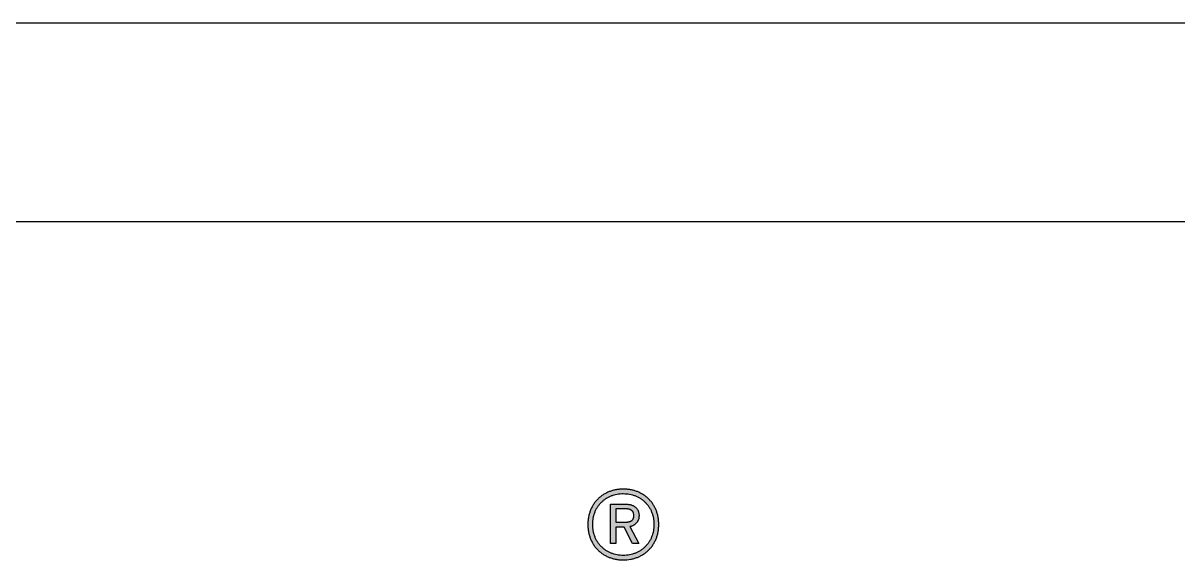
# Model space of a CAD drawing. Extents: x -4228 to 5417, y -2048 to 2452.
# Drawn here: x 4672.3 to 4808.7, y -1351.9 to -1288.5 of the extents above; entities that cross this region are included whole.
import ezdxf

# ---------------------------------------------------------------- set-up
doc = ezdxf.new("R2010")
doc.units = 0
doc.header["$LTSCALE"] = 50
doc.header["$MEASUREMENT"] = 0
for name, color, linetype in [('CARIMBO', 7, 'CONTINUOUS'), ('CB', 7, 'CONTINUOUS'), ('logo', 10, 'CONTINUOUS')]:
    doc.layers.add(name, color=color, linetype=linetype)

# ---------------------------------------------------------------- blocks, each defined once
blk = doc.blocks.new('logo skr')
at = {"layer": 'logo'}
h = blk.add_hatch(color=7, dxfattribs=at)
edge = h.paths.add_edge_path()
edge.add_spline(control_points=[(11.28972307251206, 4.910114309544667), (11.28150440964831, 4.910319279153846), (11.26528493682741, 4.910723785222572), (11.24145032477412, 4.914090398722644), (11.21856280327439, 4.919371245252632), (11.19674394715749, 4.926750635324551), (11.17606146806793, 4.93600752292008), (11.15665970929172, 4.947174669859254), (11.13860210171592, 4.960107512285119), (11.12204266323448, 4.974801808576744), (11.10700475619335, 4.991101343082427), (11.09367865780661, 5.009007421375808), (11.08208296627139, 5.028387326565256), (11.07242657762985, 5.049220892340036), (11.0646954428918, 5.071381044049482), (11.05909599299887, 5.094831224954445), (11.05565053353667, 5.119475389512748), (11.05453591298285, 5.144888643702411), (11.05565166215915, 5.170301585092901), (11.05909409774635, 5.194938665029386), (11.06470082180795, 5.21838900647484), (11.07241819985128, 5.240551996336523), (11.0820909164304, 5.261380352209689), (11.09367176494134, 5.280764122791464), (11.10701459071981, 5.298661856630539), (11.12202813523379, 5.314980084695177), (11.1386141465364, 5.32964480365168), (11.15665494836823, 5.342593820791642), (11.17606677025069, 5.353749735819889), (11.19673593843234, 5.363041133737822), (11.21856926365355, 5.370374864573853), (11.24144712344683, 5.37572245553126), (11.26528586804498, 5.378954051464148), (11.28971519671862, 5.380049632110993), (11.31413676403442, 5.378954409695707), (11.33795702686184, 5.375721145091402), (11.36082363948606, 5.370372739876053), (11.38264994297003, 5.363047091795277), (11.40330525202604, 5.353742856437862), (11.42271381934707, 5.342595676331511), (11.44075263877694, 5.329638373966728), (11.45735626977345, 5.314991717111351), (11.47234883550133, 5.298652001944156), (11.48570988691907, 5.28077324318041), (11.49725944860602, 5.261370078057029), (11.50696835009354, 5.240560871117728), (11.51464676576305, 5.218382178122995), (11.52029041351194, 5.194942029062004), (11.52371431998927, 5.170300607645745), (11.52486786571279, 5.144888644443562), (11.52371544854078, 5.119476366703261), (11.52028851795345, 5.094827861580774), (11.51465214740973, 5.071387873382421), (11.50695997265861, 5.049212018428544), (11.49726739653225, 5.028397602170219), (11.48570299500534, 5.008998295966438), (11.47235867156917, 4.991111212586252), (11.45734174720843, 4.974790126406024), (11.44076467685037, 4.960114116886336), (11.42270907311513, 4.947172139416763), (11.40331050050969, 4.936016962222333), (11.38264215211974, 4.926734921770922), (11.36082925398038, 4.919410738960121), (11.3299681614004, 4.912039680756217), (11.30593527388202, 4.9108899198528), (11.28972307251206, 4.910114309544667)], knot_values=[0, 0, 0, 0, 0.02464636108809604, 0.04863941865358963, 0.07206323916485047, 0.09502603190829625, 0.1176244571053243, 0.1399351788672204, 0.1620707961834509, 0.184142611793676, 0.2062374661801754, 0.228484795051005, 0.2509862537289166, 0.2738701281679355, 0.2972533036055579, 0.3212806120403913, 0.3460806430904674, 0.371792105478996, 0.3974878360298467, 0.4222878670799229, 0.4463075195313387, 0.4697055650680524, 0.4925751622668251, 0.5150833802602632, 0.5373243973981369, 0.5594308378937258, 0.5814869946973921, 0.6036272036480486, 0.6259379254099446, 0.6485428080234091, 0.6715005673678428, 0.6949279714852351, 0.7189210290507287, 0.7435680944937818, 0.7681915618902068, 0.7921612156025636, 0.8155809529402527, 0.8385387122849018, 0.8611220552174144, 0.8834327769793104, 0.9055729859299669, 0.9276409402073617, 0.9497367205839238, 0.9719824469542455, 0.994482592654071, 1.017358841748868, 1.040751709004721, 1.064775047162458, 1.089575078212535, 1.115271527784719, 1.140983708754653, 1.165783739804729, 1.189814732771663, 1.213192726634663, 1.236083248820796, 1.258576632779352, 1.280828669546868, 1.302912858221684, 1.324996462940412, 1.347132080256642, 1.369442802018539, 1.392019681373858, 1.414982474117519, 1.438398626675753, 1.486940068357394, 1.486940068357394, 1.486940068357394, 1.486940068357394], degree=3, periodic=0)
edge = h.paths.add_edge_path(flags=16)
edge.add_spline(control_points=[(11.28972307251206, 5.349759978836005), (11.28262633513179, 5.349574753101347), (11.26861775499499, 5.349209127404872), (11.24802821918203, 5.346237303033082), (11.22826313348825, 5.34155921726371), (11.20939734335014, 5.335098030493756), (11.19154069443613, 5.326926097511022), (11.17476714001278, 5.317122746012189), (11.15916987357179, 5.30576506451613), (11.1448344765546, 5.292907887814789), (11.13185097359871, 5.278628768136588), (11.12031088545127, 5.262989954290367), (11.11030633541743, 5.246067286563718), (11.10193829782311, 5.227921412065935), (11.0952464778615, 5.208643813333021), (11.09041104966074, 5.188271475954315), (11.08742565136319, 5.166906416609125), (11.0864610567709, 5.144888638974273), (11.0874245543459, 5.122870576070645), (11.09041282912986, 5.101498353890842), (11.09524150103127, 5.081126445147453), (11.10194450649461, 5.061853014321017), (11.11030121656241, 5.043707196842693), (11.12031432154983, 5.026789393544698), (11.13184747448967, 5.01115049893287), (11.14484021632653, 4.996880413717625), (11.1591661262401, 4.984012862859872), (11.17477067917064, 4.972660525312964), (11.19153352748994, 4.962839273479547), (11.20940546351599, 4.95469809652951), (11.22825774261452, 4.948209060350469), (11.24803022244956, 4.943527237974726), (11.268616970979, 4.940646061055483), (11.28971523764792, 4.939726192782215), (11.31080809823533, 4.940646589730764), (11.33137710968839, 4.943526106559689), (11.35114168258652, 4.948215549890311), (11.36999420459134, 4.954689863029666), (11.38786167160599, 4.962846635138046), (11.40462796541312, 4.972656725104619), (11.42023186652364, 4.984016794038887), (11.43456728131503, 4.996872088517829), (11.44754171294418, 5.011156778059989), (11.45907950582076, 5.026787738600207), (11.46908358830152, 5.043712295065622), (11.47747443198217, 5.061843326444453), (11.48412763125324, 5.081134765965031), (11.48899593671686, 5.101494820185667), (11.49196485704364, 5.122871598663354), (11.49296643299055, 5.1448886397985), (11.49196376044004, 5.166905393905853), (11.4889977157284, 5.188275009900819), (11.48412265424461, 5.208635496147902), (11.47748063974155, 5.22793109807138), (11.46907846766808, 5.246062185368869), (11.45908294267221, 5.262991612650384), (11.44753821261307, 5.278622479465195), (11.43457302136952, 5.292916253171041), (11.42022811687005, 5.305760975103406), (11.40463151570622, 5.317127138742261), (11.38785445938988, 5.326916502273857), (11.37000249053614, 5.335114757130553), (11.35113566551737, 5.341520244608657), (11.32449433178328, 5.348051793856572), (11.30372729773385, 5.34907200239587), (11.28972307251206, 5.349759978836005)], knot_values=[0, 0, 0, 0, 0.0212822512407625, 0.0420100260193883, 0.06227153477509863, 0.08214235885729554, 0.1017325872263723, 0.121088841495333, 0.1403300522797126, 0.1595170188528779, 0.1787586388595063, 0.198127696511435, 0.217723483150084, 0.2376320502683504, 0.2579767303546077, 0.2788397296723446, 0.3003469893100535, 0.3225981734634965, 0.3448650894966797, 0.3663723491343887, 0.3872430067946353, 0.407572809710594, 0.4274885242915949, 0.4470775341557069, 0.4664465918076356, 0.4856823868271078, 0.5048746117289645, 0.5241158225133441, 0.5434760530293427, 0.5630597290642227, 0.5829356695479433, 0.6031953529341606, 0.6239231277127864, 0.6452046622865437, 0.6664625989173926, 0.6871747778945224, 0.7074191418921534, 0.7273099748384391, 0.7468793293990141, 0.7662463559173742, 0.7854875667017538, 0.8046856524170085, 0.8239108532018141, 0.8432799108537429, 0.8628689207178549, 0.882791246480645, 0.903113312319877, 0.9239876354819603, 0.9454948951196692, 0.9677625295179004, 0.9900144325442685, 1.011521692181977, 1.032388358346839, 1.052725307016305, 1.072640487689082, 1.092236274327731, 1.11160533197966, 1.130836360960565, 1.150029189952837, 1.169270400737216, 1.188633452404113, 1.208209364092485, 1.228095084468933, 1.248341275217232, 1.290266490367944, 1.290266490367944, 1.290266490367944, 1.290266490367944], degree=3, periodic=0)
edge = h.paths.add_edge_path(flags=0)
edge.add_line((11.31446322999227, 5.24812218356044), (11.30854197014969, 5.248303285922646))
edge.add_line((11.30854197014969, 5.248303285922646), (11.23962071030724, 5.248303285922646))
edge.add_line((11.23962071030724, 5.248303285922646), (11.23962071030724, 5.16050801033208))
edge.add_line((11.23962071030724, 5.16050801033208), (11.30463645833879, 5.16050801033208))
edge = h.paths.add_edge_path(flags=0)
edge.add_line((11.34059708825998, 5.132366278048607), (11.33393567093731, 5.130586750489556))
edge.add_line((11.33393567093731, 5.130586750489556), (11.39182543471679, 5.019382026080109))
edge.add_line((11.39182543471679, 5.019382026080109), (11.35148685203967, 5.019382026080109))
edge.add_line((11.35148685203967, 5.019382026080109), (11.29554984416563, 5.127988325292733))
edge.add_line((11.29554984416563, 5.127988325292733), (11.23962071030724, 5.127988325292733))
edge.add_line((11.23962071030724, 5.127988325292733), (11.23962071030724, 5.019382026080109))
edge.add_line((11.23962071030724, 5.019382026080109), (11.20514039534669, 5.019382026080109))
edge.add_line((11.20514039534669, 5.019382026080109), (11.20514039534669, 5.278878089072236))
edge.add_line((11.20514039534669, 5.278878089072236), (11.310502600071, 5.278878089072236))
edge.add_spline(control_points=[(11.310502600071, 5.278878089072236), (11.31338378682165, 5.278822812811373), (11.31906893950551, 5.278713741789602), (11.32744359432863, 5.277875068600163), (11.33550629232464, 5.276489947809058), (11.34322197271161, 5.274548470209649), (11.35053111193023, 5.271984956299546), (11.35743390683454, 5.268891443166556), (11.36384369690497, 5.265158460789342), (11.36977437527817, 5.260865126443402), (11.37511800482068, 5.255916654510737), (11.37990601553198, 5.250381119056481), (11.38403483425365, 5.244202276560555), (11.38753101518933, 5.237416665806446), (11.39026950843707, 5.229978713863615), (11.39228856154398, 5.221916230100102), (11.393499557511, 5.213213864464612), (11.39389586897455, 5.204800703308246), (11.39359074022272, 5.197004346287954), (11.39279658152548, 5.190125473173287), (11.39147771270162, 5.183568314427166), (11.38964935169771, 5.177332987982268), (11.38732011441235, 5.171435587290858), (11.38452811490514, 5.165869778815061), (11.38127446706263, 5.160658177648219), (11.37757714449106, 5.155794291382096), (11.37344541038252, 5.151299149337343), (11.36890136055635, 5.147161341859857), (11.36396887550809, 5.143404595040096), (11.35864200983888, 5.140039499264227), (11.35296276126455, 5.137054365221793), (11.34693380455191, 5.134437912447879), (11.34272739187, 5.133062728707922), (11.34059708825998, 5.132366278048607)], knot_values=[0, 0, 0, 0, 0.00864244522030071, 0.01705325787310029, 0.02522029769190248, 0.03316675578938267, 0.04089153043603967, 0.04842926694221622, 0.05582467398873977, 0.06310562269228365, 0.07034951176854262, 0.07762439072615185, 0.08501242491427435, 0.0925908777158268, 0.1004713671806286, 0.1087366836676437, 0.1174780824587154, 0.126787373802623, 0.1339662008009014, 0.140863514998889, 0.1475391991682969, 0.154007251399957, 0.1603311890960448, 0.1665358535507558, 0.1726621414205509, 0.178736295171492, 0.1848386167361211, 0.1909530574113872, 0.1971500878942955, 0.2034150538559289, 0.2098324539811391, 0.2163822768641528, 0.2231030756514547, 0.2231030756514547, 0.2231030756514547, 0.2231030756514547], degree=3, periodic=0)
edge = h.paths.add_edge_path(flags=0)
edge.add_spline(control_points=[(11.30463645833879, 5.16050801033208), (11.3068789712553, 5.160531006589942), (11.31121750741253, 5.160575496900556), (11.3174948975025, 5.161077823845985), (11.32333125866691, 5.16185579679777), (11.32871697309126, 5.163002727670035), (11.33366963567002, 5.16446232701238), (11.33817674262472, 5.166276034040578), (11.34224647618358, 5.168452163311027), (11.34588192358101, 5.170968445528592), (11.34907284974133, 5.173856383116153), (11.35183721635176, 5.177085420020086), (11.35415331163141, 5.18069964050089), (11.35604694409258, 5.184664780123184), (11.35750494705513, 5.189002270190656), (11.35853383947576, 5.193699556507878), (11.35914199171515, 5.198771756621365), (11.35934450749637, 5.204048875123325), (11.3591342175727, 5.209308096393501), (11.35850944403485, 5.214306886129798), (11.35745950267416, 5.218973990742876), (11.35602900572125, 5.223317584160567), (11.35412811631317, 5.227300581029738), (11.35188329112359, 5.230973284419814), (11.34919596082003, 5.234269209161869), (11.34616491586803, 5.237258018482669), (11.34269543585608, 5.239839695742068), (11.33887936427834, 5.242109674935384), (11.33468476928728, 5.244018275454325), (11.33013731445278, 5.245601347489313), (11.32522072340036, 5.246787560184568), (11.31996505232323, 5.247689947965879), (11.3163301578073, 5.247975513492672), (11.31446322999227, 5.24812218356044)], knot_values=[0, 0, 0, 0, 0.00672607348170613, 0.01301277365306193, 0.01887903692931702, 0.02437848876454701, 0.02951530497426183, 0.03435075849638201, 0.03892697089123216, 0.04333276943648982, 0.04758068234638682, 0.05180315219924111, 0.05604689606744404, 0.06042105887491957, 0.06495289526598859, 0.06974415459023046, 0.07482177150809374, 0.08025900031761643, 0.08557066450385442, 0.09059555758717759, 0.09535012015503368, 0.09990181889682055, 0.1042834309743128, 0.1085618555218637, 0.1127835177117168, 0.1170097521730603, 0.1212995301166084, 0.1257234237795757, 0.1303072237340863, 0.1351008440733878, 0.140146361976845, 0.1454640923721613, 0.1510794802541033, 0.1510794802541033, 0.1510794802541033, 0.1510794802541033], degree=3, periodic=0)
at = {"layer": 'logo', "color": 7}
for p, q in [((11.20514039534669, 5.019382026080109), (11.20514039534669, 5.278878089072236)), ((11.20514039534669, 5.278878089072236), (11.310502600071, 5.278878089072236)), ((11.30854197014969, 5.248303285922646), (11.23962071030724, 5.248303285922646)), ((11.23962071030724, 5.248303285922646), (11.23962071030724, 5.16050801033208)), ((11.31446322999227, 5.24812218356044), (11.30854197014969, 5.248303285922646)), ((11.23962071030724, 5.16050801033208), (11.30463645833879, 5.16050801033208)), ((11.29554984416563, 5.127988325292733), (11.23962071030724, 5.127988325292733)), ((11.23962071030724, 5.127988325292733), (11.23962071030724, 5.019382026080109)), ((11.35148685203967, 5.019382026080109), (11.29554984416563, 5.127988325292733)), ((11.34059708825998, 5.132366278048607), (11.33393567093731, 5.130586750489556)), ((11.33393567093731, 5.130586750489556), (11.39182543471679, 5.019382026080109)), ((11.23962071030724, 5.019382026080109), (11.20514039534669, 5.019382026080109)), ((11.39182543471679, 5.019382026080109), (11.35148685203967, 5.019382026080109))]:
    blk.add_line(p, q, dxfattribs=at)
for points in [[(11.28972307251206, 4.910114309544667), (11.265101025268, 4.91120879773365), (11.24132937172453, 4.914460766237596), (11.21851834810263, 4.91978360088325), (11.19676244259085, 4.927130057576164), (11.17614826936233, 4.93638990009589), (11.15680968668516, 4.947515884347865), (11.13882543471664, 4.960421396158836), (11.12230574967725, 4.975059191434468), (11.10733724574038, 4.991311159938391), (11.09403803314194, 5.009145805607659), (11.0824947260553, 5.028460766237629), (11.07284118274833, 5.049208797733684), (11.06514039534659, 5.071287537891124), (11.05952622211839, 5.094649742615559), (11.05607740322057, 5.119208797733677), (11.05491204888995, 5.144893837103723), (11.05607740322057, 5.170563128442325), (11.05952622211839, 5.195122183560443), (11.06514039534659, 5.218476514269128), (11.07284118274833, 5.240571002458069), (11.0824947260553, 5.261303285922622), (11.09403803314194, 5.280626120568286), (11.10733724574038, 5.29845289222186), (11.12230574967725, 5.314720608757284), (11.13882543471664, 5.329334781985608), (11.15680968668516, 5.342248167812386), (11.17614826936233, 5.353374152064362), (11.19676244259085, 5.362649742615531), (11.21851834810263, 5.369980451277002), (11.24132937172453, 5.375319033954156), (11.265101025268, 5.378571002458102), (11.28972307251206, 5.379681238678529), (11.31432149770876, 5.378571002458102), (11.33806952920486, 5.375319033954156), (11.36087267881112, 5.369980451277002), (11.38262858432313, 5.362649742615531), (11.40321913550406, 5.353374152064362), (11.42255771818122, 5.342248167812386), (11.44054197014975, 5.329334781985608), (11.45707740322064, 5.314720608757284), (11.47203015912623, 5.29845289222186), (11.48533724574031, 5.280626120568286), (11.49686480479545, 5.261303285922622), (11.50653409613415, 5.240571002458069), (11.51421913550416, 5.218476514269128), (11.51984905676386, 5.195122183560443), (11.52329787566168, 5.170563128442325), (11.52447897802381, 5.144893837103723), (11.52329787566168, 5.119208797733677), (11.51984905676386, 5.094649742615559), (11.51421913550416, 5.071287537891124), (11.50653409613415, 5.049208797733684), (11.49686480479545, 5.028460766237629), (11.48533724574031, 5.009145805607659), (11.47203015912623, 4.991311159938391), (11.45707740322064, 4.975059191434468), (11.44054197014975, 4.960421396158836), (11.42255771818122, 4.947515884347865), (11.40321913550406, 4.93638990009589), (11.38262858432313, 4.927130057576164), (11.36087267881112, 4.91978360088325), (11.33806952920486, 4.914460766237596), (11.28972307251206, 4.910114309544667)], [(11.28972307251206, 5.349759978836005), (11.26846322999222, 5.34878360088328), (11.2479356709373, 5.345909585135246), (11.22822700951997, 5.341208797733657), (11.20943173392925, 5.334759978836018), (11.19162071030723, 5.326602498521083), (11.17491204889006, 5.316830844977744), (11.15936086778765, 5.305500136316368), (11.14507740322074, 5.292689112694291), (11.13213252133096, 5.278452892221878), (11.12062858432296, 5.262870215056523), (11.11065220637033, 5.246004073324229), (11.10229787566163, 5.227933207182502), (11.09562858432309, 5.208712734741539), (11.09077819062213, 5.188421396158844), (11.0877939386537, 5.167122183560423), (11.08678606463809, 5.144893837103723), (11.0877939386537, 5.122649742615579), (11.09077819062213, 5.101350530017157), (11.09562858432309, 5.081051317418712), (11.10229787566163, 5.06184659300925), (11.11065220637033, 5.043767852851772), (11.12062858432296, 5.026909585135229), (11.13213252133096, 5.011326907969874), (11.14507740322074, 4.997098561513212), (11.15936086778765, 4.984279663875384), (11.17491204889006, 4.972948955214008), (11.19162071030723, 4.963169427654918), (11.20943173392925, 4.955027695371484), (11.22822700951997, 4.948563128442345), (11.2479356709373, 4.943870215056506), (11.26846322999222, 4.940996199308472), (11.28972307251206, 4.940035569387192), (11.31095929298453, 4.940996199308472), (11.33147110400796, 4.943870215056506), (11.35116401739378, 4.948563128442345), (11.369975041016, 4.955027695371484), (11.38777031660652, 4.963169427654918), (11.40448685203955, 4.972948955214008), (11.42003803314196, 4.984279663875384), (11.43432937172452, 4.997098561513212), (11.44725850558279, 5.011326907969874), (11.4587624425908, 5.026909585135229), (11.46873882054342, 5.043767852851772), (11.47710889928362, 5.06184659300925), (11.48375456857502, 5.081051317418712), (11.48862071030726, 5.101350530017157), (11.49160496227569, 5.122649742615579), (11.49262858432303, 5.144893837103723), (11.49160496227569, 5.167122183560423), (11.48862071030726, 5.188421396158844), (11.48375456857502, 5.208712734741539), (11.47710889928362, 5.227933207182502), (11.46873882054342, 5.246004073324229), (11.4587624425908, 5.262870215056523), (11.44725850558279, 5.278452892221878), (11.43432937172452, 5.292689112694291), (11.42003803314196, 5.305500136316368), (11.40448685203955, 5.316830844977744), (11.38777031660652, 5.326602498521083), (11.369975041016, 5.334759978836018), (11.35116401739378, 5.341208797733657), (11.33147110400796, 5.345909585135246), (11.28972307251206, 5.349759978836005)], [(11.310502600071, 5.278878089072236), (11.31914039534672, 5.278594624505331), (11.32751047408669, 5.277767852851753), (11.33555771818124, 5.276374152064363), (11.34325850558298, 5.274413522143107), (11.35054984416547, 5.27186234104073), (11.35741598589789, 5.268752104820294), (11.36380968668527, 5.265035569387237), (11.36969157644899, 5.260744230804562), (11.37501441109475, 5.255830844977766), (11.37976244259085, 5.250319033954156), (11.38388055282689, 5.244185175686425), (11.38734511975599, 5.237445018206131), (11.39009315125213, 5.230059191434464), (11.39210889928358, 5.222043443402981), (11.39334511975608, 5.213389900095876), (11.39377819062224, 5.204090687497455), (11.39349472605522, 5.196917459150995), (11.39269157644912, 5.190067065450194), (11.39136874180326, 5.183523758363606), (11.38954197014982, 5.17731903395412), (11.38721913550421, 5.171437144190349), (11.38443173392943, 5.165893837103738), (11.38118763944112, 5.160696986710036), (11.37751047408688, 5.155862341040745), (11.37338448983473, 5.151366278048613), (11.36886480479552, 5.147248167812393), (11.36393567093728, 5.143492262300583), (11.35864433235452, 5.140137931591937), (11.35296716700009, 5.137145805607702), (11.34695141896873, 5.134555254426573), (11.34059708825998, 5.132366278048607)], [(11.30463645833879, 5.16050801033208), (11.3113608677877, 5.160657616631283), (11.31762858432307, 5.161145805607703), (11.32343960794515, 5.161948955213973), (11.32881756070105, 5.163098561513209), (11.33373882054343, 5.164571002458104), (11.33821913550423, 5.166389900095851), (11.34225063156714, 5.168555254426565), (11.34586480479538, 5.171074939465939), (11.34901441109469, 5.173925333166721), (11.35175456857496, 5.177137931591915), (11.35405378117343, 5.180704860725768), (11.35594354495288, 5.184649742615534), (11.35740023786639, 5.188941081198209), (11.358439607945, 5.193618246552546), (11.35906165518918, 5.198657616631294), (11.35927425361433, 5.204090687497455), (11.35905378117332, 5.209397774111608), (11.35841598589786, 5.214382026080102), (11.35736874180338, 5.219019821355687), (11.35591992290574, 5.223334781985614), (11.35404590715757, 5.22729541190688), (11.35179393865383, 5.230933207182488), (11.34914039534669, 5.234216671749437), (11.3461167732994, 5.237169427654919), (11.34269157644894, 5.239752104820298), (11.33888842684269, 5.242011947339961), (11.33472307251191, 5.243925333166715), (11.33019551345683, 5.245500136316366), (11.32529787566159, 5.24671273474155), (11.32005378117333, 5.247594624505325), (11.31446322999227, 5.24812218356044)]]:
    blk.add_spline(points, degree=3, dxfattribs=at)
blk = doc.blocks.new('A$C56595B75')
at = {"layer": 'logo', "xscale": 2, "yscale": 2, "zscale": 2}
blk.add_blockref('logo skr', (40.25101085295682, 24.01196768306909), dxfattribs=at)

msp = doc.modelspace()

# ---------------------------------------------------------------- linework, layer by layer
at = {"layer": 'CARIMBO', "color": 6}
for p, q in [((5370.004040992364, -1288.461915362814), (4520.004040992597, -1288.461915362814)), ((5370.004040943702, -1311.961915362872), (4520.004040943702, -1311.961915362872))]:
    msp.add_line(p, q, dxfattribs=at)

# ---------------------------------------------------------------- block references
at = {"layer": 'CB', "xscale": 8.919655194696036, "yscale": 8.919655194696036, "zscale": 8.919655194696036}
msp.add_blockref('A$C56595B75', (4182.777169411082, -1653.712344641781), dxfattribs=at)

doc.saveas('drawing.dxf')
